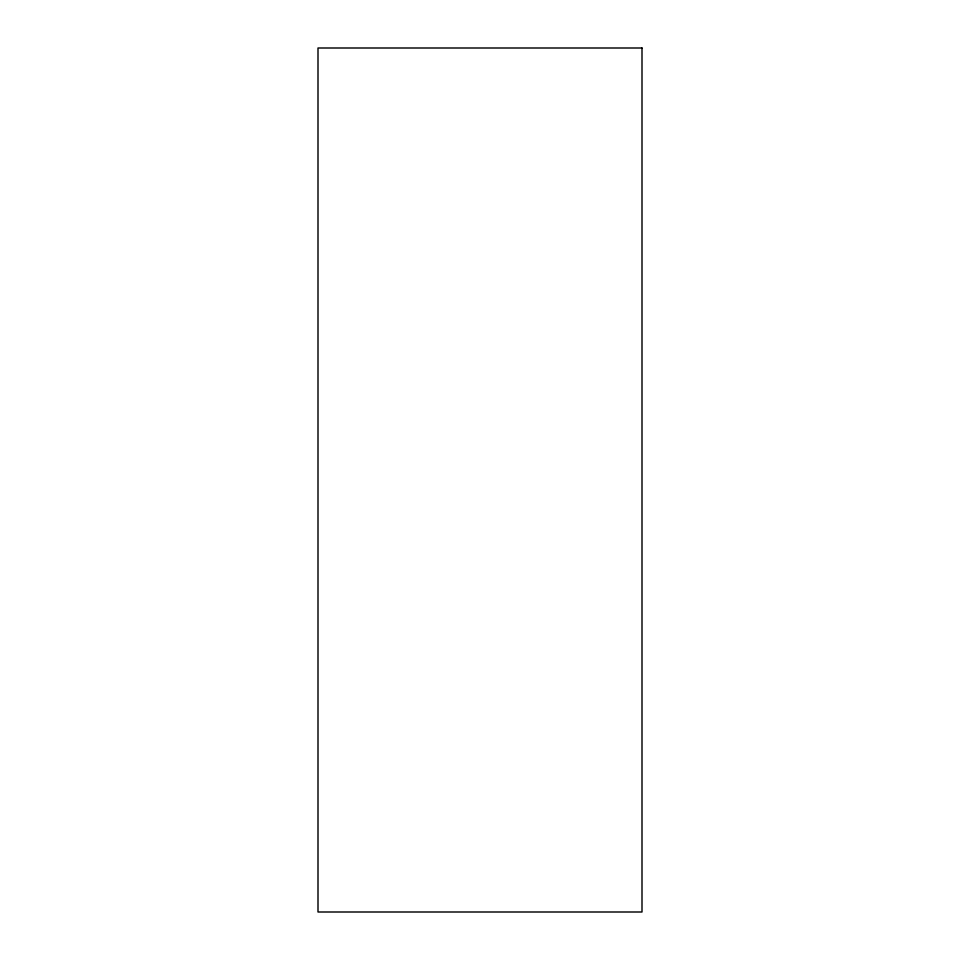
<?xml version="1.0" encoding="UTF-8"?>
<svg xmlns="http://www.w3.org/2000/svg" width="960" height="960" viewBox="0 0 960 960"><rect width="100%" height="100%" fill="white"/><g stroke="black" fill="none" stroke-linecap="round" stroke-linejoin="round"><path stroke-width="1.44" d="M642 48L318 48L318 912L642 912L642 48"/></g></svg>
